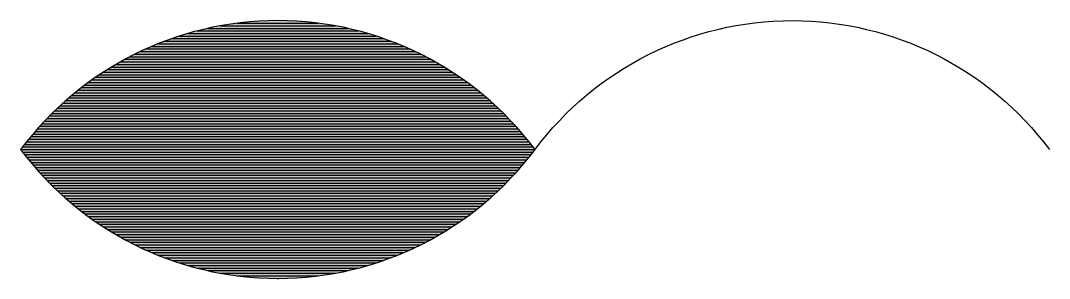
# Model space of a CAD drawing. Header units: millimetres. Extents: x 0 to 2, y -0.25 to 0.25.
import ezdxf

# ---------------------------------------------------------------- set-up
doc = ezdxf.new("R2010")
doc.units = ezdxf.units.MM
doc.header["$MEASUREMENT"] = 0

# ---------------------------------------------------------------- blocks, each defined once
blk = doc.blocks.new('Anno_Break_Pipe_Solid')
blk.add_hatch(color=256).paths.add_polyline_path([(0, 0, 0.5), (1, 0, 0.5)])
blk.add_lwpolyline([(1, 0, 0.5), (0, 0, 0.5), (1, 0, -0.5), (2, 0)], format="xyb")

msp = doc.modelspace()

# ---------------------------------------------------------------- hatches: boundary and pattern name
h = msp.add_hatch()
h.set_pattern_fill('_U', color=256, scale=0.005, style=0, pattern_type=0)
h.set_pattern_definition([(0, (0, 0), (0, 0.005), [])])
h.paths.add_polyline_path([(0, 0, 0.5), (1, 0, 0.5)])

# ---------------------------------------------------------------- linework, layer by layer
msp.add_lwpolyline([(1, 0, 0.5), (0, 0, 0.5), (1, 0)], format="xyb", close=True)

# ---------------------------------------------------------------- block references
msp.add_blockref('Anno_Break_Pipe_Solid', (0, 0))

doc.saveas('drawing.dxf')
